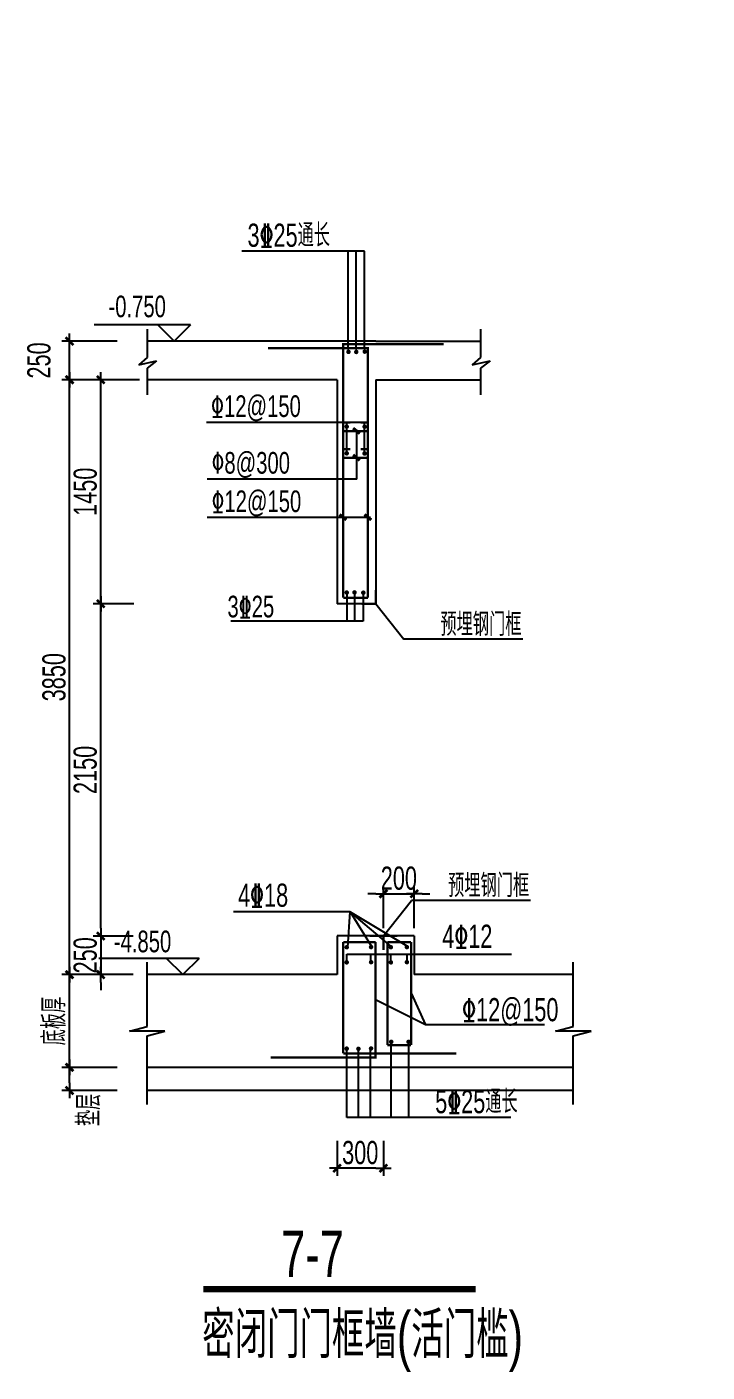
# Model space of a CAD drawing. Extents: x 68709 to 255391, y -65926 to 107615.
# Drawn here: x 98135 to 111357, y -6508 to 19632 of the extents above; entities that cross this region are included whole.
import ezdxf
from ezdxf.xclip import XClip

# ---------------------------------------------------------------- set-up
doc = ezdxf.new("R2010")
doc.units = 0
doc.header["$LTSCALE"] = 2000
doc.header["$MEASUREMENT"] = 0
doc.header["$XCLIPFRAME"] = 0
doc.linetypes.add('DASH', pattern=[0.35, 0.25, -0.1])
doc.linetypes.add('DOTE', pattern=[2.42, 2, -0.2, 0.02, -0.2])
doc.layers.get('0').update_dxf_attribs({"linetype": 'CONTINUOUS'})
doc.layers.get('Defpoints').update_dxf_attribs({"linetype": 'CONTINUOUS'})
for name, color, linetype in [('dote', 8, 'CONTINUOUS'), ('RFPM$0$0-详图-line', 6, 'CONTINUOUS'), ('RFPM$0$0-详图-text', 4, 'CONTINUOUS'), ('RFPM$0$0-详图-钢筋', 1, 'CONTINUOUS')]:
    doc.layers.add(name, color=color, linetype=linetype)
doc.styles.add('RFPM$0$link', font='tj03-romand1.shx', dxfattribs={"width": 0.7, "bigfont": 'hztxt5.shx'})
doc.dimstyles.new('RFPM$0$jg-100p2', dxfattribs={"dimtxt": 300, "dimasz": 100, "dimexe": 100, "dimexo": 100, "dimgap": 50, "dimtad": 1, "dimdec": 0, "dimlfac": 0.5, "dimzin": 0, "dimdsep": 46, "dimtxsty": 'RFPM$0$link', "dimblk": 'RFPM$0$0-dim-mark', "dimcen": 100, "dimazin": 2, "dimtfac": 1, "dimtdec": 0, "dimtix": 1, "dimtmove": 2, "dimatfit": 3, "dimldrblk": 'RFPM$0$0-dim-mark', "dimfxl": 0, "dimtolj": 1, "dimtzin": 0, "dimarcsym": 0})

# ---------------------------------------------------------------- blocks, each defined once
blk = doc.blocks.new('RFPM$0$0-dim-mark')
blk.add_line((-1, 0), (1, 0))
at = {"color": 0, "linetype": 'ByBlock', "const_width": 0.35}
blk.add_lwpolyline([(-0.5, -0.5), (0.5, 0.5)], dxfattribs=at)
blk = doc.blocks.new('*D203')
at = {"layer": 'Defpoints', "color": 0, "transparency": 16777216}
for p in [(518501623, 4145091374), (518502341, 4145091374), (518502341, 4145083674)]:
    blk.add_point(p, dxfattribs=at)
at = {"layer": 'RFPM$0$0-详图-text', "color": 0, "lineweight": -2, "transparency": 16777216}
for p, q in [((518502241, 4145091374), (518501523, 4145091374)), ((518501623, 4145083774), (518501623, 4145091274)), ((518502241, 4145083674), (518501523, 4145083674))]:
    blk.add_line(p, q, dxfattribs=at)
at = {"layer": 'RFPM$0$0-详图-text', "color": 0, "lineweight": -2, "transparency": 16777216, "xscale": 100, "yscale": 100, "zscale": 100}
for p, rotation in [((518501623, 4145091374), 90), ((518501623, 4145083674), 270)]:
    blk.add_blockref('RFPM$0$0-dim-mark', p, dxfattribs=dict(at, rotation=rotation))
at = {"layer": 'RFPM$0$0-详图-text', "color": 0, "transparency": 16777216, "insert": (518501423, 4145087524), "char_height": 300, "attachment_point": 5, "rotation": 90, "style": 'RFPM$0$link'}
blk.add_mtext('\\A1;3850', dxfattribs=at)
blk = doc.blocks.new('*D204')
at = {"layer": 'Defpoints', "color": 0, "transparency": 16777216}
for p in [(518501623, 4145083674), (518502341, 4145083674), (518502341, 4145082474)]:
    blk.add_point(p, dxfattribs=at)
at = {"layer": 'RFPM$0$0-详图-text', "color": 0, "lineweight": -2, "transparency": 16777216}
for p, q in [((518502241, 4145083674), (518501523, 4145083674)), ((518501623, 4145082574), (518501623, 4145083574)), ((518502241, 4145082474), (518501523, 4145082474))]:
    blk.add_line(p, q, dxfattribs=at)
at = {"layer": 'RFPM$0$0-详图-text', "color": 0, "lineweight": -2, "transparency": 16777216, "xscale": 100, "yscale": 100, "zscale": 100}
for p, rotation in [((518501623, 4145083674), 90), ((518501623, 4145082474), 270)]:
    blk.add_blockref('RFPM$0$0-dim-mark', p, dxfattribs=dict(at, rotation=rotation))
at = {"layer": 'RFPM$0$0-详图-text', "color": 0, "transparency": 16777216, "insert": (518501423, 4145083074), "char_height": 300, "attachment_point": 5, "rotation": 90, "style": 'RFPM$0$link'}
blk.add_mtext('\\A1;底板厚', dxfattribs=at)
blk = doc.blocks.new('*D205')
at = {"layer": 'Defpoints', "color": 0, "transparency": 16777216}
for p in [(518501623, 4145082474), (518502341, 4145082474), (518502341, 4145082174)]:
    blk.add_point(p, dxfattribs=at)
at = {"layer": 'RFPM$0$0-详图-text', "color": 0, "lineweight": -2, "transparency": 16777216}
for p, q in [((518502241, 4145082474), (518501523, 4145082474)), ((518501623, 4145082274), (518501623, 4145082374)), ((518502241, 4145082174), (518501523, 4145082174))]:
    blk.add_line(p, q, dxfattribs=at)
at = {"layer": 'RFPM$0$0-详图-text', "color": 0, "lineweight": -2, "transparency": 16777216, "xscale": 100, "yscale": 100, "zscale": 100}
for p, rotation in [((518501623, 4145082474), 90), ((518501623, 4145082174), 270)]:
    blk.add_blockref('RFPM$0$0-dim-mark', p, dxfattribs=dict(at, rotation=rotation))
at = {"layer": 'RFPM$0$0-详图-text', "color": 0, "transparency": 16777216, "insert": (518501873, 4145081924), "char_height": 300, "attachment_point": 5, "rotation": 90, "style": 'RFPM$0$link'}
blk.add_mtext('\\A1;垫层', dxfattribs=at)
blk = doc.blocks.new('*D206')
at = {"layer": 'Defpoints', "color": 0, "transparency": 16777216}
for p in [(518505087, 4145081624), (518505687, 4145081624), (518505087, 4145081169)]:
    blk.add_point(p, dxfattribs=at)
at = {"layer": 'RFPM$0$0-详图-text', "color": 0, "lineweight": -2, "transparency": 16777216}
for p, q in [((518505087, 4145081524), (518505087, 4145081069)), ((518505687, 4145081524), (518505687, 4145081069)), ((518505587, 4145081169), (518505187, 4145081169))]:
    blk.add_line(p, q, dxfattribs=at)
at = {"layer": 'RFPM$0$0-详图-text', "color": 0, "lineweight": -2, "transparency": 16777216, "xscale": 100, "yscale": 100, "zscale": 100, "rotation": 180}
blk.add_blockref('RFPM$0$0-dim-mark', (518505087, 4145081169), dxfattribs=at)
at = {"layer": 'RFPM$0$0-详图-text', "color": 0, "lineweight": -2, "transparency": 16777216, "xscale": 100, "yscale": 100, "zscale": 100}
blk.add_blockref('RFPM$0$0-dim-mark', (518505687, 4145081169), dxfattribs=at)
at = {"layer": 'RFPM$0$0-详图-text', "color": 0, "transparency": 16777216, "insert": (518505387, 4145081369), "char_height": 300, "attachment_point": 5, "style": 'RFPM$0$link'}
blk.add_mtext('\\A1;300', dxfattribs=at)
blk = doc.blocks.new('*D207')
at = {"layer": 'Defpoints', "color": 0, "transparency": 16777216}
for p in [(518501623, 4145091874), (518502341, 4145091874), (518502341, 4145091374)]:
    blk.add_point(p, dxfattribs=at)
at = {"layer": 'RFPM$0$0-详图-text', "color": 0, "lineweight": -2, "transparency": 16777216}
for p, q in [((518502241, 4145091874), (518501523, 4145091874)), ((518501623, 4145091474), (518501623, 4145091774)), ((518502241, 4145091374), (518501523, 4145091374))]:
    blk.add_line(p, q, dxfattribs=at)
at = {"layer": 'RFPM$0$0-详图-text', "color": 0, "lineweight": -2, "transparency": 16777216, "xscale": 100, "yscale": 100, "zscale": 100}
for p, rotation in [((518501623, 4145091874), 90), ((518501623, 4145091374), 270)]:
    blk.add_blockref('RFPM$0$0-dim-mark', p, dxfattribs=dict(at, rotation=rotation))
at = {"layer": 'RFPM$0$0-详图-text', "color": 0, "transparency": 16777216, "insert": (518501228, 4145091624), "char_height": 300, "attachment_point": 5, "rotation": 90, "style": 'RFPM$0$link'}
blk.add_mtext('\\A1;250', dxfattribs=at)
blk = doc.blocks.new('*D208')
at = {"layer": 'Defpoints', "color": 0, "transparency": 16777216}
for p in [(518502548, 4145084174), (518502027, 4145083674), (518502548, 4145083674)]:
    blk.add_point(p, dxfattribs=at)
at = {"layer": 'RFPM$0$0-详图-text', "color": 0, "lineweight": -2, "transparency": 16777216}
for p, q in [((518502027, 4145084274), (518502027, 4145084374)), ((518502448, 4145084174), (518501927, 4145084174)), ((518502027, 4145084174), (518502027, 4145083674)), ((518502448, 4145083674), (518501927, 4145083674)), ((518502027, 4145083574), (518502027, 4145083474))]:
    blk.add_line(p, q, dxfattribs=at)
at = {"layer": 'RFPM$0$0-详图-text', "color": 0, "lineweight": -2, "transparency": 16777216, "xscale": 100, "yscale": 100, "zscale": 100}
for p, rotation in [((518502027, 4145084174), 270), ((518502027, 4145083674), 90)]:
    blk.add_blockref('RFPM$0$0-dim-mark', p, dxfattribs=dict(at, rotation=rotation))
at = {"layer": 'RFPM$0$0-详图-text', "color": 0, "transparency": 16777216, "insert": (518501827, 4145083924), "char_height": 300, "attachment_point": 5, "rotation": 90, "style": 'RFPM$0$link'}
blk.add_mtext('\\A1;250', dxfattribs=at)
blk = doc.blocks.new('*D138')
at = {"layer": 'Defpoints', "color": 0, "transparency": 16777216}
for p in [(518502027, 4145088474), (518502554, 4145088474), (518502548, 4145084174)]:
    blk.add_point(p, dxfattribs=at)
at = {"layer": 'RFPM$0$0-详图-text', "color": 0, "lineweight": -2, "transparency": 16777216}
for p, q in [((518502454, 4145088474), (518501927, 4145088474)), ((518502027, 4145084274), (518502027, 4145088374)), ((518502448, 4145084174), (518501927, 4145084174))]:
    blk.add_line(p, q, dxfattribs=at)
at = {"layer": 'RFPM$0$0-详图-text', "color": 0, "lineweight": -2, "transparency": 16777216, "xscale": 100, "yscale": 100, "zscale": 100}
for p, rotation in [((518502027, 4145088474), 90), ((518502027, 4145084174), 270)]:
    blk.add_blockref('RFPM$0$0-dim-mark', p, dxfattribs=dict(at, rotation=rotation))
at = {"layer": 'RFPM$0$0-详图-text', "color": 0, "transparency": 16777216, "insert": (518501827, 4145086324), "char_height": 300, "attachment_point": 5, "rotation": 90, "style": 'RFPM$0$link'}
blk.add_mtext('\\A1;2150', dxfattribs=at)
blk = doc.blocks.new('*D139')
at = {"layer": 'Defpoints', "color": 0, "transparency": 16777216}
for p in [(518502027, 4145091374), (518502628, 4145091374), (518502554, 4145088474)]:
    blk.add_point(p, dxfattribs=at)
at = {"layer": 'RFPM$0$0-详图-text', "color": 0, "lineweight": -2, "transparency": 16777216}
for p, q in [((518502528, 4145091374), (518501927, 4145091374)), ((518502027, 4145088574), (518502027, 4145091274)), ((518502454, 4145088474), (518501927, 4145088474))]:
    blk.add_line(p, q, dxfattribs=at)
at = {"layer": 'RFPM$0$0-详图-text', "color": 0, "lineweight": -2, "transparency": 16777216, "xscale": 100, "yscale": 100, "zscale": 100}
for p, rotation in [((518502027, 4145091374), 90), ((518502027, 4145088474), 270)]:
    blk.add_blockref('RFPM$0$0-dim-mark', p, dxfattribs=dict(at, rotation=rotation))
at = {"layer": 'RFPM$0$0-详图-text', "color": 0, "transparency": 16777216, "insert": (518501827, 4145089924), "char_height": 300, "attachment_point": 5, "rotation": 90, "style": 'RFPM$0$link'}
blk.add_mtext('\\A1;1450', dxfattribs=at)
blk = doc.blocks.new('*D141')
at = {"layer": 'Defpoints', "color": 0, "transparency": 16777216}
for p in [(518506087, 4145084721), (518505687, 4145084174), (518506087, 4145084174)]:
    blk.add_point(p, dxfattribs=at)
at = {"layer": 'RFPM$0$0-详图-text', "color": 0, "lineweight": -2, "transparency": 16777216}
for p, q in [((518505587, 4145084721), (518505487, 4145084721)), ((518505687, 4145084274), (518505687, 4145084821)), ((518505687, 4145084721), (518506087, 4145084721)), ((518506087, 4145084274), (518506087, 4145084821)), ((518506187, 4145084721), (518506287, 4145084721))]:
    blk.add_line(p, q, dxfattribs=at)
at = {"layer": 'RFPM$0$0-详图-text', "color": 0, "lineweight": -2, "transparency": 16777216, "xscale": 100, "yscale": 100, "zscale": 100}
blk.add_blockref('RFPM$0$0-dim-mark', (518505687, 4145084721), dxfattribs=at)
at = {"layer": 'RFPM$0$0-详图-text', "color": 0, "lineweight": -2, "transparency": 16777216, "xscale": 100, "yscale": 100, "zscale": 100, "rotation": 180}
blk.add_blockref('RFPM$0$0-dim-mark', (518506087, 4145084721), dxfattribs=at)
at = {"layer": 'RFPM$0$0-详图-text', "color": 0, "transparency": 16777216, "insert": (518505887, 4145084921), "char_height": 300, "attachment_point": 5, "style": 'RFPM$0$link'}
blk.add_mtext('\\A1;200', dxfattribs=at)
blk = doc.blocks.new('ZW0702(CQ)')
at = {"layer": 'dote', "linetype": 'DOTE'}
for p, q in [((8400, -9319.3), (8400, 86030.2)), ((15300, -9319.3), (15300, 86030.2))]:
    blk.add_line(p, q, dxfattribs=at)
blk = doc.blocks.new('RFPM')
at = {"layer": 'RFPM$0$0-详图-line'}
for p, q in [((518502627.9, 4145092028.1), (518502627.9, 4145091660.8)), ((518506944.3, 4145092028.1), (518506944.3, 4145091660.8)), ((518505587, 4145091874.2), (518502627.9, 4145091874.2)), ((518505587, 4145091874.2), (518506944.3, 4145091874.2)), ((518502627.9, 4145091660.8), (518502519.2, 4145091569.4)), ((518506944.3, 4145091660.8), (518506835.6, 4145091569.4)), ((518502519.2, 4145091569.4), (518502750.7, 4145091617.5)), ((518502750.7, 4145091617.5), (518502627.9, 4145091525.5)), ((518502627.9, 4145091525.5), (518502627.9, 4145091178.1)), ((518506835.6, 4145091569.4), (518507067.1, 4145091617.5)), ((518507067.1, 4145091617.5), (518506944.3, 4145091525.5)), ((518506944.3, 4145091525.5), (518506944.3, 4145091178.1)), ((518505087, 4145091374.2), (518502627.9, 4145091374.2)), ((518505087, 4145091374.2), (518505087, 4145088474.2)), ((518505587, 4145091374.2), (518506944.3, 4145091374.2)), ((518505587, 4145091374.2), (518505587, 4145088474.2)), ((518505587, 4145088474.2), (518505087, 4145088474.2)), ((518505687, 4145084174.2), (518505087, 4145084174.2)), ((518505087, 4145084174.2), (518505087, 4145083674.2)), ((518506087, 4145084174.2), (518505687, 4145084174.2)), ((518506087, 4145084174.2), (518506087, 4145083674.2)), ((518502627.9, 4145083003.7), (518502627.9, 4145083834)), ((518508145, 4145083003.7), (518508145, 4145083834)), ((518505087, 4145083674.2), (518502627.9, 4145083674.2)), ((518508145, 4145083674.2), (518506087, 4145083674.2)), ((518502397.7, 4145082942), (518502627.9, 4145083003.7)), ((518502858.2, 4145082942), (518502397.7, 4145082942)), ((518502627.9, 4145082880.3), (518502858.2, 4145082942)), ((518507914.7, 4145082942), (518508145, 4145083003.7)), ((518508375.3, 4145082942), (518507914.7, 4145082942)), ((518508145, 4145082880.3), (518508375.3, 4145082942)), ((518502627.9, 4145081993.6), (518502627.9, 4145082880.3)), ((518508145, 4145081993.6), (518508145, 4145082880.3)), ((518508145, 4145082474.2), (518502627.9, 4145082474.2)), ((518508145, 4145082174.2), (518502627.9, 4145082174.2))]:
    blk.add_line(p, q, dxfattribs=at)
at = {"layer": 'RFPM$0$0-详图-text'}
for p, q in [((518505441.1, 4145093036.5), (518503853.4, 4145093036.5)), ((518505230.8, 4145091767.1), (518505230.8, 4145093036.5)), ((518505332.9, 4145091765.9), (518505332.9, 4145093036.5)), ((518505441.1, 4145091770), (518505441.1, 4145093036.5)), ((518503187.6, 4145092084.2), (518501943.2, 4145092084.2)), ((518502977.6, 4145091874.2), (518502767.6, 4145092084.2)), ((518503187.6, 4145092084.2), (518502977.6, 4145091874.2)), ((518505443.5, 4145090822.9), (518503398, 4145090822.9)), ((518505211.8, 4145090421.8), (518505211.8, 4145090822.9)), ((518505443.5, 4145090419.4), (518505443.5, 4145090822.9)), ((518505342.3, 4145090089.5), (518505342.3, 4145090709.1)), ((518505342.3, 4145090089.5), (518503402.9, 4145090089.5)), ((518505521.7, 4145089591.4), (518503402.9, 4145089591.4)), ((518505211.8, 4145088619.8), (518505211.8, 4145088251.9)), ((518505313, 4145088636.5), (518505313, 4145088249.4)), ((518505426.8, 4145088617.4), (518505426.8, 4145088249.4)), ((518505587, 4145088474.2), (518505949.7, 4145088016.4)), ((518505426.8, 4145088249.4), (518503710.5, 4145088249.4)), ((518507491.4, 4145088016.4), (518505949.7, 4145088016.4)), ((518505687, 4145084174.2), (518506049.7, 4145084632)), ((518507591.4, 4145084632), (518506049.7, 4145084632)), ((518505256.7, 4145084486.8), (518503743.9, 4145084486.8)), ((518505226.5, 4145084028.4), (518505256.7, 4145084486.8)), ((518505256.7, 4145084486.8), (518505526.8, 4145084045.6)), ((518505783.6, 4145084043.1), (518505256.7, 4145084486.8)), ((518505256.7, 4145084486.8), (518505990.8, 4145084045.6)), ((518503300.4, 4145083884.2), (518502000.8, 4145083884.2)), ((518503090.4, 4145083674.2), (518502880.4, 4145083884.2)), ((518503300.4, 4145083884.2), (518503090.4, 4145083674.2)), ((518505211.8, 4145083832.9), (518505211.8, 4145083937.8)), ((518505211.8, 4145083937.8), (518507347.3, 4145083937.8)), ((518505524.7, 4145083835.3), (518505524.7, 4145083937.8)), ((518505781.9, 4145083835.3), (518505781.9, 4145083937.8)), ((518505995.5, 4145083835.3), (518505995.5, 4145083937.8)), ((518506232.5, 4145083025.6), (518505585.6, 4145083348.3)), ((518506044.5, 4145083432.8), (518506232.5, 4145083025.6)), ((518507774.1, 4145083025.6), (518506232.5, 4145083025.6)), ((518505784.2, 4145082804.3), (518505784.2, 4145081823.5)), ((518506012.2, 4145082789.5), (518506012.2, 4145081823.5)), ((518505212.3, 4145081823.5), (518505212.3, 4145082730.8)), ((518505363.3, 4145081823.5), (518505363.3, 4145082729)), ((518505521.4, 4145081823.5), (518505521.4, 4145082732.2)), ((518507335.4, 4145081823.5), (518505212.3, 4145081823.5))]:
    blk.add_line(p, q, dxfattribs=at)
for points, const_width in [([(518505381.6, 4145090677.7), (518505294.1, 4145090747.6)], 40), ([(518505381.6, 4145090331.2), (518505294.1, 4145090401.2)], 40), ([(518505206.1, 4145089559.9), (518505118.6, 4145089629.9)], 40), ([(518505529.3, 4145089559.9), (518505441.8, 4145089629.9)], 40), ([(518505587, 4145088474.2), (518505587, 4145088654.2)], 30), ([(518505587, 4145088474.2), (518505407, 4145088474.2)], 30), ([(518505687, 4145084174.2), (518505507, 4145084174.2)], 30), ([(518505687, 4145084174.2), (518505687, 4145083994.2)], 30), ([(518505867, 4145084174.2), (518505687, 4145084174.2)], 30), ([(518503353.3, 4145079603), (518506882.8, 4145079603)], 80)]:
    blk.add_lwpolyline(points, dxfattribs=dict(at, const_width=const_width))
at = {"layer": 'RFPM$0$0-详图-钢筋', "const_width": 30}
for points in [[(518506465.3, 4145091835.2), (518505167.8, 4145091835.6), (518505167.8, 4145088551.4)], [(518504190.6, 4145091784.9), (518505485.6, 4145091784.9), (518505485.6, 4145088551.4)], [(518505167.8, 4145090820.5), (518505260.7, 4145090820.5)], [(518505392.6, 4145090820.5), (518505485.6, 4145090820.5)], [(518505167.8, 4145090709.1), (518505485.6, 4145090709.1)], [(518505167.8, 4145090474), (518505260.7, 4145090474)], [(518505392.6, 4145090474), (518505485.6, 4145090474)], [(518505167.8, 4145090362.6), (518505485.6, 4145090362.6)], [(518505485.6, 4145088551.4), (518505167.8, 4145088551.4)], [(518505585.6, 4145084095.5), (518505167.8, 4145084095.5)], [(518505167.8, 4145084095.5), (518505167.8, 4145082653.9)], [(518505585.6, 4145084095.5), (518505585.6, 4145082601)], [(518505739.6, 4145084095.5), (518505739.6, 4145082762.8)], [(518506044.5, 4145084093.5), (518505739.6, 4145084093.5)], [(518506044.5, 4145084095.5), (518506044.5, 4145082762.8)], [(518506044.5, 4145082762.8), (518505739.6, 4145082762.8)], [(518505600.4, 4145082601), (518504228.9, 4145082601)], [(518505167.8, 4145082653.9), (518506632.4, 4145082653.9)]]:
    blk.add_lwpolyline(points, dxfattribs=at)
at = {"layer": 'RFPM$0$0-详图-钢筋', "const_width": 28.5}
for points in [[(518505248.9, 4145091734.9, -1), (518505219.4, 4145091734.9, -1)], [(518505350.1, 4145091733.9, -1), (518505320.7, 4145091733.9, -1)], [(518505459.9, 4145091738.1, -1), (518505430.5, 4145091738.1, -1)], [(518505226.5, 4145090768.3, 1), (518505197, 4145090768.3, 1)], [(518505458.2, 4145090765.9, 1), (518505428.8, 4145090765.9, 1)], [(518505226.5, 4145090421.8, 1), (518505197, 4145090421.8, 1)], [(518505458.2, 4145090419.4, 1), (518505428.8, 4145090419.4, 1)], [(518505226.5, 4145088619.9, 1), (518505197, 4145088619.9, 1)], [(518505327.8, 4145088621.8, 1), (518505298.3, 4145088621.8, 1)], [(518505441.5, 4145088617.5, 1), (518505412.1, 4145088617.5, 1)], [(518505226.5, 4145084028.4, -1), (518505197, 4145084028.4, -1)], [(518505541.5, 4145084030.8, -1), (518505512.1, 4145084030.8, -1)], [(518505798.3, 4145084028.4, -1), (518505768.9, 4145084028.4, -1)], [(518506005.5, 4145084030.8, -1), (518505976.1, 4145084030.8, -1)], [(518505226.5, 4145083832.9, -1), (518505197, 4145083832.9, -1)], [(518505541.5, 4145083835.3, -1), (518505512.1, 4145083835.3, -1)], [(518505798.3, 4145083832.9, -1), (518505768.9, 4145083832.9, -1)], [(518506005.5, 4145083835.3, -1), (518505976.1, 4145083835.3, -1)], [(518505803.3, 4145082804.3, -1), (518505773.9, 4145082804.3, -1)], [(518506027, 4145082804.3, -1), (518505997.5, 4145082804.3, -1)], [(518505226.5, 4145082716.1, -1), (518505197, 4145082716.1, -1)], [(518505377.8, 4145082714.3, -1), (518505348.3, 4145082714.3, -1)], [(518505541.5, 4145082718.5, -1), (518505512.1, 4145082718.5, -1)]]:
    blk.add_lwpolyline(points, format="xyb", close=True, dxfattribs=at)
at = {"layer": 'RFPM$0$0-详图-text', "style": 'RFPM$0$link', "width": 0.7}
for s, height, p in [('3%%15325通长', 300, (518503927.3, 4145093095.3)), ('-0.750', 280, (518502127.5, 4145092183.5)), ('%%13112@150', 280, (518503455.1, 4145090892.4)), ('%%1308@300', 280, (518503460, 4145090159)), ('%%13112@150', 280, (518503460, 4145089661)), ('3%%15325', 280, (518503667.6, 4145088298.4)), ('预埋钢门框', 300, (518506424.4, 4145088058.4)), ('4%%15318', 300, (518503805.4, 4145084552.4)), ('预埋钢门框', 300, (518506524.4, 4145084677.1)), ('-4.850', 280, (518502196.8, 4145083963.7)), ('4%%13112', 300, (518506449.2, 4145084020.8)), ('%%13112@150', 300, (518506707.1, 4145083070.7)), ('5%%15325通长', 300, (518506357.3, 4145081880.4)), ('7-7', 600, (518504362.8, 4145079760.9)), ('密闭门门框墙(活门槛)', 600, (518503340.5, 4145078710))]:
    blk.add_text(s, height=height, dxfattribs=at).set_placement(p)
at = {"layer": 'RFPM$0$0-详图-text'}
dim = blk.add_linear_dim(base=(518501622.9, 4145091874.2), p1=(518502340.8, 4145091374.2), p2=(518502340.8, 4145091874.2), angle=90, dimstyle='RFPM$0$jg-100p2', dxfattribs=at)
dim.commit()
dim.dimension.update_dxf_attribs({"geometry": '*D207', "text_midpoint": (518501227.7, 4145091624.2), "dimtype": 128})
for base, p1, p2, picture, middle in [((518501622.9, 4145091374.2), (518502340.8, 4145083674.2), (518502340.8, 4145091374.2), '*D203', (518501422.9, 4145087524.2)), ((518502027.4, 4145091374.2), (518502554, 4145088474.2), (518502627.9, 4145091374.2), '*D139', (518501827.4, 4145089924.2)), ((518502027.4, 4145088474.2), (518502548.2, 4145084174.2), (518502554, 4145088474.2), '*D138', (518501827.4, 4145086324.2)), ((518502027.4, 4145083674.2), (518502548.2, 4145084174.2), (518502548.2, 4145083674.2), '*D208', (518501827.4, 4145083924.2))]:
    dim = blk.add_linear_dim(base=base, p1=p1, p2=p2, angle=90, dimstyle='RFPM$0$jg-100p2', dxfattribs=at)
    dim.commit()
    dim.dimension.update_dxf_attribs({"geometry": picture, "text_midpoint": middle})
for base, p1, p2, picture, middle in [((518506087, 4145084720.9), (518505687, 4145084174.2), (518506087, 4145084174.2), '*D141', (518505887, 4145084920.9)), ((518505087, 4145081169.4), (518505687, 4145081624.3), (518505087, 4145081624.3), '*D206', (518505387, 4145081369.4))]:
    dim = blk.add_linear_dim(base=base, p1=p1, p2=p2, dimstyle='RFPM$0$jg-100p2', dxfattribs=at)
    dim.commit()
    dim.dimension.update_dxf_attribs({"geometry": picture, "text_midpoint": middle})
dim = blk.add_linear_dim(base=(518501622.9, 4145083674.2), p1=(518502340.8, 4145082474.2), p2=(518502340.8, 4145083674.2), angle=90, text='底板厚', dimstyle='RFPM$0$jg-100p2', dxfattribs=at)
dim.commit()
dim.dimension.update_dxf_attribs({"geometry": '*D204', "text_midpoint": (518501422.9, 4145083074.2)})
dim = blk.add_linear_dim(base=(518501622.9, 4145082474.2), p1=(518502340.8, 4145082174.2), p2=(518502340.8, 4145082474.2), angle=90, text='垫层', dimstyle='RFPM$0$jg-100p2', dxfattribs=at)
dim.commit()
dim.dimension.update_dxf_attribs({"geometry": '*D205', "text_midpoint": (518501872.9, 4145081923.5), "dimtype": 128})

msp = doc.modelspace()

# ---------------------------------------------------------------- block references
at = {"xscale": 1.501262773290653, "yscale": 1.501262773290653, "zscale": 1.501262773290653, "rotation": 2.55430346468335e-11}
msp.add_blockref('RFPM', (-778308220.5, -6222858596.1), dxfattribs=at)
at = {"layer": 'dote', "linetype": 'DASH'}
ref = msp.add_blockref('ZW0702(CQ)', (96056.5, 6927.7), dxfattribs=at)
XClip(ref).set_block_clipping_path([(-15188.9695379891, 94941.8681304126), (-15188.9695379891, 40465.1350641153), (61935.0644099799, 40465.1350641153), (61935.0644099799, 44105.722128633), (59633.1171517283, 44105.722128633), (59633.1171517283, 47050.6298027338), (62623.2616241842, 47050.6298027338), (73235.5720788917, 48471.4198343426), (84175.6449556706, 48471.4198343426), (84175.6449556706, 47354.4222230357), (86928.2956268236, 47354.4222230357), (90677.7338378059, 94792.274815829)])

doc.saveas('drawing.dxf')
